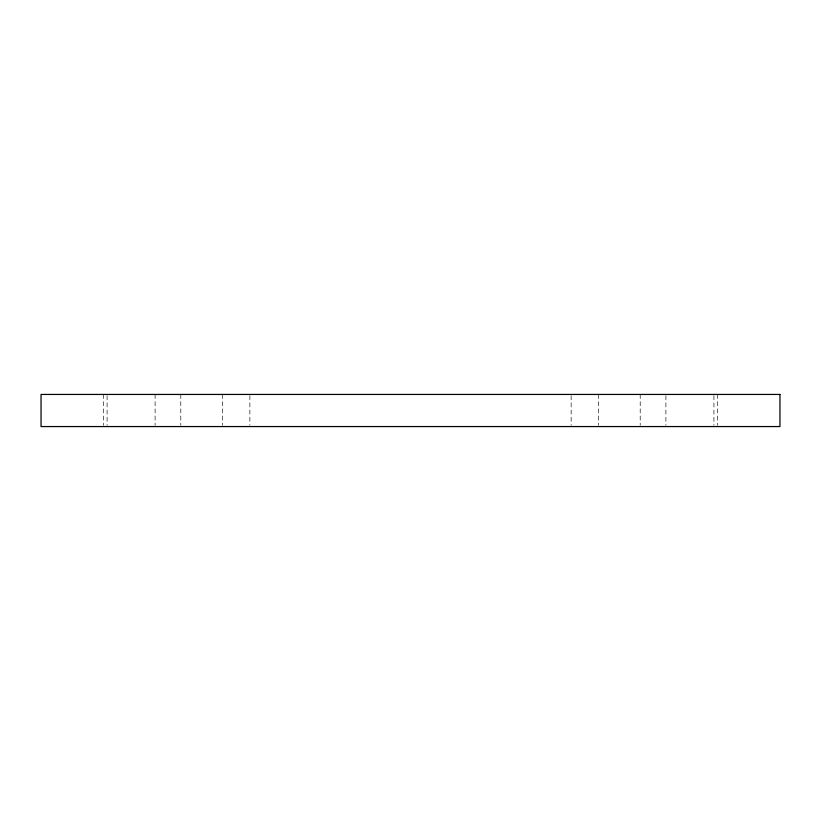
<?xml version="1.0" encoding="UTF-8"?>
<svg xmlns="http://www.w3.org/2000/svg" width="821" height="821" viewBox="0 0 821 821"><rect width="100%" height="100%" fill="white"/><g stroke="black" fill="none" stroke-linecap="round" stroke-linejoin="round"><path stroke-width="0.62" stroke-dasharray="4.11 3.08" d="M717.308 394.439L717.308 425.329M713.911 395.671L713.911 425.329M665.903 395.671L665.903 425.329M640.206 394.439L640.206 425.329M598.437 394.439L598.437 425.329M571.149 395.671L571.149 425.329M249.871 395.671L249.871 425.329M222.563 394.439L222.563 425.329M180.794 394.439L180.794 425.329M155.097 394.439L155.097 425.329M107.089 395.671L107.089 425.329M103.692 394.439L103.692 425.329"/><path stroke-width="1.23" d="M779.95 394.439L41.05 394.439L41.05 426.561L779.95 426.561L779.95 394.439"/></g></svg>
